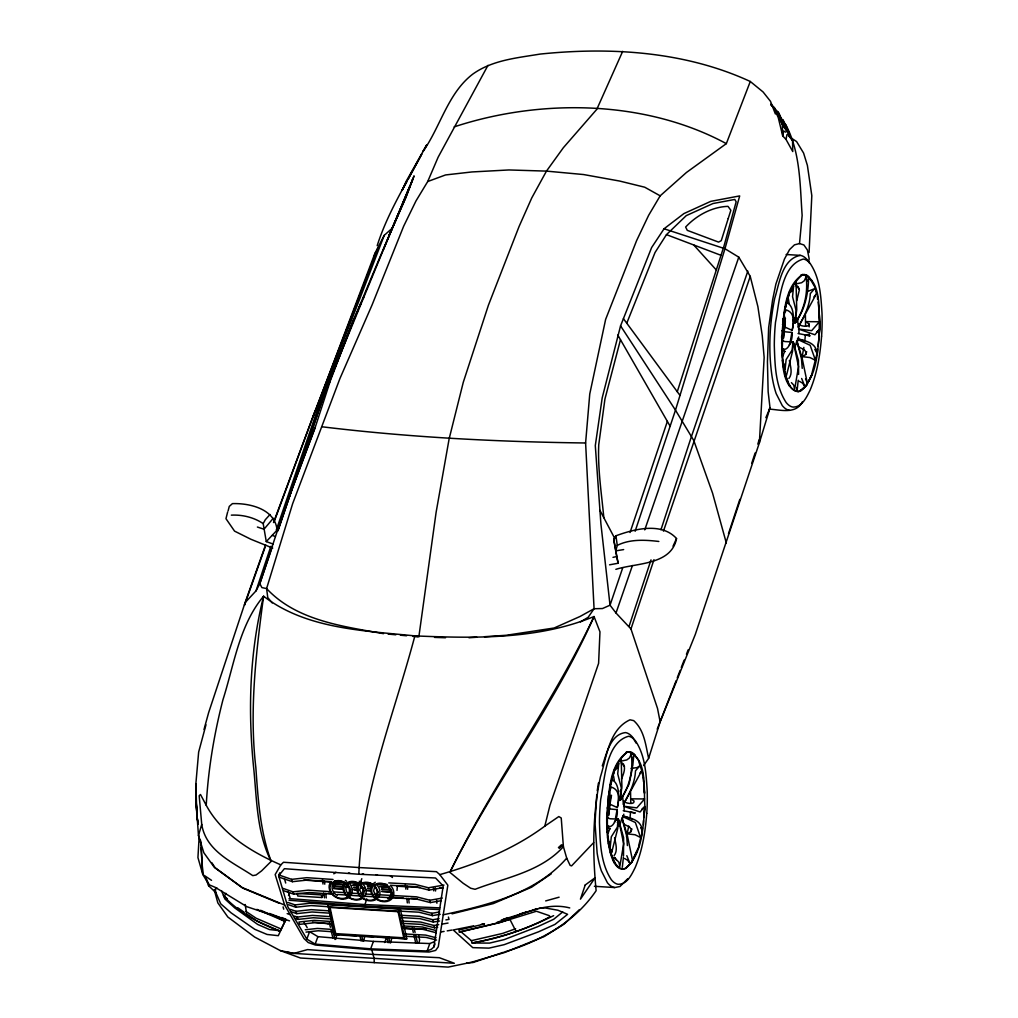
<?xml version="1.0" encoding="UTF-8"?>
<svg xmlns="http://www.w3.org/2000/svg" width="1018" height="1018" viewBox="0 0 1018 1018"><rect width="100%" height="100%" fill="white"/><g stroke="black" fill="none" stroke-linecap="round" stroke-linejoin="round"><path stroke-width="1.5" d="M608.853 815.214L610.418 797.527L609.426 792.297M783.682 338.001L785.247 320.314L784.254 315.084M615.572 820.266L618.13 818.879L617.722 828.55L611.678 852.537L611.424 849.546M790.401 343.053L792.946 341.666L792.551 351.35L786.494 375.337M626.108 868.112C618.677 871.523 613.956 861.991 612.123 856.278C607.721 842.739 607.084 828.308 607.441 814.184C609.693 792.997 609.617 766.172 627.737 751.729C648.161 757.519 643.312 790.375 644.967 806.778C642.765 827.634 642.752 853.771 625.574 868.418C618.079 871.802 613.332 862.271 611.487 856.52C607.084 842.866 606.423 828.321 606.792 814.082C609.324 793.226 608.535 764.709 627.737 751.729L631.605 752.264L633.959 753.829L638.884 761.07M809.31 379.765L806.778 385.059C787.601 408.193 781.977 360.181 782.244 349.047C783.313 324.042 782.002 292.281 802.566 274.516C822.989 280.306 818.128 313.175 819.795 329.565C817.314 350.548 817.988 379.078 798.417 391.93C779.075 386.891 782.817 352.279 781.62 336.882C784.153 316.013 783.351 287.509 802.566 274.516L806.434 275.051L808.776 276.616L815.1 287.407M608.306 815.52L609.222 808.89L617.086 809.666C618.473 815.316 614.21 826.234 609.922 826.552L607.95 825.865L608.026 826.832M783.135 338.32L784.051 331.69L791.902 332.453C793.302 338.103 789.039 349.021 784.751 349.339L782.766 348.652L782.855 349.632M644.572 793.187L643.86 784.585M620.776 797.132L620.713 799.754L629.06 784.204L632.509 767.648M630.778 803.253L630.549 791.94M795.605 319.932L795.542 322.541C804.869 309.65 808.292 293.782 808.585 278.207L807.783 281.159M805.607 326.053L805.378 314.74M633.756 755.42L632.725 766.096M504.953 951.805C540.494 941.179 574.966 922.015 596.128 890.674C592.476 852.791 592.451 814.158 600.455 776.81C606.69 757.112 608.917 729.422 630.002 719.815L633.692 720.617C644.356 730.16 645.705 745.252 648.619 758.397L643.605 765.574M660.148 721.877L695.294 634.456L759.377 442.805L764.149 357.458L762.253 335.622L757.888 306.634L750.241 276.362L738.788 257.16L724.969 248.736L664.054 228.783L651.622 247.565L620.56 325.849L602.198 397.86L595.301 445.604L600.9 523.837L610.036 605.188L616.005 613.014L630.969 628.971L657.513 708.401L660.148 721.877L648.619 758.397M618.13 818.879L617.392 827.1L611.309 836.809L610.253 846.658L609.731 842.255M644.445 808.279L643.936 815.965M792.946 341.666L792.22 349.899L786.125 359.596L785.082 369.458L784.56 365.042L783.275 363.057M817.963 346.349C819.986 332.008 820.177 316.458 818.039 302.015M284.633 905.053L275.165 874.564L280.828 864.855L283.5 862.259L358.743 867.54L436.455 871.675L439.789 874.64L447.844 885.189L438.274 946.791L435.666 950.405L429.112 952.034L371.799 949.832L315.376 945.035L308.212 942.553L304 938.532L284.633 905.053L242.055 887.518L214.34 867.374L203.829 852.728L198.472 835.511L195.965 800.199L195.863 783.758L198.65 752.073L205.98 724.803M623.907 801.281L624.187 810.722M798.736 324.068L799.015 333.522M199.184 836.338L197.937 857.576L202.798 874.5L209.008 884.718L215.32 887.391L246.941 906.733L285.854 919.674L278.296 935.682L267.085 934.46L254.805 929.332L231.124 912.879L220.753 903.844L215.88 892.671L215.218 889.134L217.216 888.23M623.5 855.998L623.601 837.687L618.664 819.808L617.353 822.442M798.596 374.433L798.43 360.487L793.493 342.595L798.519 366.595L794.664 389.232L793.684 385.02L791.419 382.641M809.081 252.54L811.817 195.66L807.401 165.45L803.596 153.082L796.585 141.566L790.388 137.494M289.036 900.243L364.533 906.224L366.709 898.856M280.828 864.855C251.866 852.27 221.555 833.92 206.234 805.289C208.181 769.646 214.047 734.347 222.942 699.786C234.127 664.69 239.192 625.306 263.598 596.192C306.036 628.971 363.566 630.638 414.873 635.894C474.757 638.35 537.657 639.711 594.028 616.526L599.971 631.86L598.597 663.354L549.949 805.327L544.821 826.132C513.734 849.228 476.768 864.015 439.789 874.64M617.086 809.666L615.381 819.006L610.113 818.765L607.835 817.988L607.835 817.123M791.902 332.453L790.21 341.806L784.929 341.564L782.664 340.788L782.651 339.923M580.451 621.909L588.149 617.315L594.067 608.726L585.604 442.983L589.753 394.017L605.634 319.372L636.619 240.579L648.644 215.307L660.173 195.825L686.437 172.487L726.33 143.64L750.291 81.491C685.114 51.384 610.622 46.777 539.998 54.094C516.953 57.937 492.343 60.062 472.785 74.11C447.831 93.185 440.501 126.665 422.979 151.542L426.847 144.696L406.233 181.229L402.199 190.175L406.716 181.84M397.007 890.394L397.376 886.296M256.892 909.367L285.167 921.443L275.089 916.505M630.104 816.83L630.562 812.097L635.27 813.026L623.22 810.71M804.933 339.618L805.378 334.897L809.386 334.349M759.377 442.805L770.028 407.874L768.145 391.752L767.432 361.81L768.641 327.643L772.611 299.877L775.881 284.098L784.445 259.068L789.599 249.55L794.46 244.854L799.512 243.569L802.146 215.422C799.944 185.022 800.555 153.005 786.036 125.214M609.693 805.912L611.513 795.262M784.522 328.699L785.349 321.586M596.764 794.778L595.008 823.015L597.133 852.982A79.519 25.195 -86.5 0 0 601.371 870.861L607.428 882.771A79.239 25.106 -86.5 0 0 614.719 887.543L619.937 886.525L627.673 878.801M643.491 820.533L643.414 824.936M644.967 806.778L643.923 817.492M819.032 335.711L819.897 323.469L819.07 311.572M622.176 819.643L623.83 814.171M796.801 343.995L798.659 336.958M607.988 815.202L608.815 809.157M609.846 801.611L610.673 795.567M609.718 804.118L617.29 807.567C618.893 800.186 620.611 789.688 611.004 787.029L610.711 788.874M618.626 798.252L620.026 800.11L621.374 788.186L617.722 773.871L618.779 763.182L617.341 767.763L615.661 769.608M782.817 337.989L783.44 333.459M784.878 322.884L785.285 319.868M784.534 326.905L792.119 330.354C793.709 322.973 795.44 312.488 785.832 309.816L785.54 311.673M641.429 836.389L642.511 828.003M817.556 349.327L817.339 353.564M597.235 790.782L598.431 783.02M620.026 800.11L621.909 786.939L621.209 759.161L620.598 761.528M617.29 807.567C619.453 799.563 619.822 784.242 612.785 780.195M792.119 330.354C794.282 322.35 794.651 307.042 787.614 302.995M433.91 946.918L443.199 885.953L435.551 877.987L358.82 874.246L284.391 868.685L278.639 875.824L287.75 906.618L306.838 939.092L315.16 944.106L370.679 948.84L427.102 950.99L431.403 949.221L433.91 946.918L435.004 943.94M622.329 867.272L623.398 857.449M628.742 826.145L626.49 836.834M814.807 349.365L816.881 352.966C816.36 343.015 805.403 340.419 797.399 339.325L810.175 345.306L815.443 360.321L809.946 357.547L802.146 356.656L803.851 347.392M808.648 261.575L809.17 258.827L807.376 249.957L803.889 244.956L799.512 243.569M811.97 373.237L816.614 355.155M225.932 893.333L224.151 896.642C239.459 912.764 259.412 923.619 280.128 931.19L256.841 920.997M373.682 259.45L374.955 253.253L384.231 235.336L392.197 228.248L406.271 196.499L414.097 175.872L403.128 202.175M609.222 808.89L609.553 807.338M784.051 331.69L784.382 330.125M785.998 139.39L786.99 134.63L788.377 134.745L792.538 140.471L792.755 151.555L785.998 139.39L782.727 135.967L778.261 117.63L773.744 107.234L770.855 104.18M609.566 564.812L618.117 563.247L613.714 539.26L615.941 535.786C634.176 529.106 661.458 521.865 676.537 538.535C671.396 565.206 636.53 562.801 615.852 569.342M794.778 347.901L794.625 348.576L796.852 340.839L802.197 358.451L807.236 382.704L805.518 378.9M335.685 939.423L336.767 934.842M363.617 941.141L364.686 936.56M390.645 942.808L391.714 938.227M418.932 942.999L419.645 939.945L418.602 935.427M609.858 828.423L608.153 833.182M638.655 845.716L640.653 837.941M784.674 351.223L782.422 357.127M795.427 284.327L796.038 281.948L796.738 309.739L794.854 322.91L792.742 320.123M228.096 510.934L229.266 506.417L232.409 503.63C249.83 503.032 275.216 508.975 277.074 530.162L266.271 541.589L273.32 544.121M620.484 339.707L604.946 399.005L598.749 444.701C597.642 469.12 601.574 493.476 603.827 517.729M632.56 759.848L633.361 756.896M632.42 859.917L627.381 835.651L622.023 818.039L619.377 826.336M615.941 535.786L617.264 545.406L615.763 550.865L623.652 549.58M204.007 729.499L208.626 712.651L245.096 602.631L265.609 544.795M602.274 765.854C606.613 753.829 610.266 734.551 625.396 732.578A79.289 25.132 -86.5 0 1 632.687 737.363L636.225 743.255M206.234 805.289L200.495 794.511L199.184 795.72L201.729 824.389L198.472 835.511L200.724 842.7L202.798 874.5L201.246 847.778M664.054 228.783L683.905 213.589L710.755 201.36L739.692 195.914L724.969 248.736L675.481 410.152L635.117 531.281M757.812 444.153L759.148 439.751M640.666 827.774L642.065 830.166C641.531 820.228 630.575 817.632 622.571 816.538L635.359 822.506L640.615 837.521L635.117 834.76L627.317 833.857L630.969 831.681L631.86 828.856M802.146 356.656L805.798 354.468L806.676 351.643M677.275 391.714L724.078 245.745L736.154 201.793L734.78 199.439L712.969 203.536L686.272 215.612L666.472 234.636L655.019 252.54L626.77 323.202M676.537 538.535L673.038 546.208M330.214 381.114L314.893 428.349L286.134 504.47L259.819 583.632L256.04 590.86L245.096 602.631L244.498 605.176L265.011 547.442M274.478 520.796L314.091 413.639L377.805 248.328M660.975 529.716L691.324 436.862L747.836 271.106M630.04 532.529L667.363 421.401M629.086 626.274L651.024 559.875M728.481 533.725L739.832 499.329M751.666 463.444L755.127 452.972M256.04 590.86L270.877 546.284M276.323 529.945L321.014 399.323L384.231 235.336M630.969 628.971L653.976 559.684M663.469 531.116L750.241 276.362M636.759 851.595L631.949 862.259L625.574 868.418L631.453 862.551L638.77 846.785M277.634 531.218L291.084 491.35M272.455 546.475L259.819 583.632L261.88 587.59L266.589 588.569C296.353 620.496 342.659 626.35 383.506 633.667M277.99 530.238L320.594 404.553C344.987 339.872 371.723 275.993 398.992 212.469M622.647 568.031L610.036 605.188L602.465 608.548L594.067 608.726L580.069 616.463L554.136 628.004L506.315 635.27L484.53 636.708M278.054 530.467L322.312 400.163M738.788 257.16L644.75 529.882M377.194 245.669C387.514 213.169 405.864 184.042 421.745 154.087L408.218 179.066M616.005 613.014L632.433 565.512M315.16 427.242L288.73 498.336M343.282 889.223L333.993 888.65L334.629 885.915M342.977 886.983L333.688 886.411L334.375 883.548M273.511 522.552L314.091 413.639L326.167 388.647L393.406 225.398M288.501 895.56L289.519 892.722M278.639 875.824L279.734 872.833M321.93 897.52L321.23 894.898L297.078 893.41L297.79 896.031L321.93 897.52L323.495 893.231M306.838 939.092L309.574 931.648L317.896 936.649L373.415 941.395L429.825 943.546L434.126 941.777M315.16 944.106L317.896 936.649M360.83 881.359L361.81 878.687M363.693 889.834L362.23 893.842L348.334 892.901M373.415 941.395L370.679 948.84L371.799 949.832L374.102 958.371L374.28 962.621L448.162 967.1L471.207 962.315L504.763 952.454L544.274 936.496L563.997 924.191L579.471 909.583M427.102 950.99L429.825 943.546M272.188 602.936L267.772 597.604L266.589 588.569L292.662 503.63L339.885 378.645L372.054 304.993L403.65 226.238L415.955 200.991L427.725 181.522L438.134 157.205L487.991 65.343M312.984 417.024L374.955 253.253M333.688 886.411L334.566 884.12M805.798 354.468L806.269 352.419L804.22 349.619L798.417 346.909M630.969 831.681L631.44 829.619L629.404 826.832L623.601 824.122M329.819 382.068L354.06 318.799L361.174 302.524M320.594 404.553L354.06 318.799M657.208 729.181L676.13 680.686M677.275 677.746L680.139 670.391M681.284 667.452L684.147 660.109M686.45 654.23L688.168 649.815M449.892 872.35C492.572 784.267 552.1 705.232 594.028 616.526C554.237 706.428 493.272 784.471 449.892 872.35L463.177 883.28L470.66 888.23L475.088 889.299C505.462 877.592 540.8 871.879 563.399 846.645L561.236 818.001L558.818 816.563L544.821 826.132M280.128 931.19L285.218 920.845M796.776 300.704L799.334 290.028L798.265 286.771L796.572 285.664M621.425 779.228C623.194 774.596 626.019 768.781 623.436 763.971L621.744 762.864M384.588 942.528L386.942 936.7M809.908 378.531L812.059 374.128L808.127 382.208M389.449 234.916L405.469 198.319L412.595 179.613L411.641 181.828M227.612 512.092L225.971 518.696L234.547 531.116L250.81 539.222L272.722 548.104M359.456 306.749L361.237 302.435M383.455 249.499L393.063 226.48M392.795 226.798L403.624 201.042M765.854 417.698L770.028 407.874M363.248 298.465L363.719 297.396M285.167 921.443L286.083 919.356L281.757 917.511M388.621 236.138L396.689 218.03M622.672 51.358L596.79 109.346L563.361 147.699L546.475 171.113L531.765 197.912L519.078 226.492L488.411 305.235L463.279 382.297L449.129 438.86L436.124 512.27L418.843 636.886L414.873 635.894C394.093 714.458 362.039 792.297 358.82 874.246M215.88 892.671L208.575 885.698L209.008 884.718L206.17 878.521M816.296 294.011L798.239 327.16L797.59 319.487L796.369 317.692M798.239 327.16C804.055 316.7 809.844 305.845 810.303 293.604L814.693 288.628L808.636 291.084M622.507 795.656L623.41 804.36C629.226 793.9 635.016 783.058 635.486 770.804L639.864 765.841L637.09 767.585L631.122 768.399M361.072 885.316L359.698 890.139L362.395 895.178M374.929 886.182L373.555 891.005L376.253 896.044M266.271 541.589L263.191 523.608L265.316 519.714L270.037 514.497M364.355 896.883C368.656 891.488 364.673 884.006 359.214 881.232M330.901 881.741C326.6 887.123 330.621 894.618 336.067 897.38A12.725 10.269 30.7 0 0 347.711 898.105C353.793 895.267 353.399 886.818 348.716 882.848M344.758 882.593C341.463 886.627 343.053 892.417 346.54 895.776M358.616 883.459C355.32 887.492 356.911 893.27 360.385 896.629M372.473 884.324C369.178 888.345 370.768 894.135 374.242 897.494M348.08 894.288C351.299 890.254 348.271 884.642 344.211 882.555A9.391 7.419 29 0 0 335.469 882.021C329.603 884.858 332.097 893.142 337.251 895.318M361.924 895.153C365.157 891.119 362.128 885.507 358.069 883.42A9.391 7.419 29 0 0 349.327 882.873C344.758 884.986 345.064 891.323 348.538 894.313M623.41 804.36L641.467 771.224L639.864 773.184M400.316 909.087L398.051 911.67L330.036 907.483L328.585 906.822L327.796 904.62L400.316 909.087L406.78 938.825L334.668 934.766L327.796 904.62M789.217 344.86L790.401 343.206M614.388 822.073L615.572 820.419M802.502 401.601C796.203 414.593 780.475 409.809 769.214 409.096M813.878 296.951L815.494 294.991M788.886 378.505C792.907 373.517 790.452 366.187 789.37 360.487M614.058 855.718C618.079 850.717 615.623 843.388 614.554 837.687M806.778 385.059L800.937 390.899M273.231 518.302L264.006 529.22L257.389 527.031M790.49 292.395L792.169 290.55L793.607 285.982L792.551 296.671L796.191 310.986L794.854 322.91L793.925 320.097M593.685 842.599L571.594 865.873L570.156 865.44L566.708 858.174L563.399 846.645M403.739 937.807L335.724 933.621L334.668 934.766L328.585 906.822L398.852 911.148L404.935 939.092L403.739 937.807L398.051 911.67M271.17 861.355C256.281 831.922 256.892 797.845 253.444 765.829C247.908 709.164 249.703 651.596 263.598 596.192C256.002 652.945 249.194 710.399 255.849 767.623C258.101 799.27 260.048 831.337 271.17 861.355L261.601 870.874L256.027 875.022L252.782 875.62C232.613 862.246 205.954 851.124 201.729 824.389M566.708 858.174C535.621 893.651 487.393 905.231 443.186 914.813M559.264 848.401L562.598 845.309M558.424 847.6L561.478 844.787M816.563 332.135L819.261 329.717L814.884 334.769L798.456 329.018L811.677 330.672L819.401 321.752L805.709 321.624L808.903 323.877C809.603 327.44 802.617 326.244 800.619 325.378M641.734 809.348L644.445 806.93L640.067 811.982L623.627 806.231L636.848 807.872L644.572 798.952L630.893 798.837L634.087 801.09C634.774 804.653 627.801 803.444 625.79 802.578M786.214 127.517L780.921 119.144M620.026 791.101L620.942 790.299M562.712 911.924L553.703 919.267L537.72 926.685L504.19 939.614L489.518 943.101L472.097 942.999L471.398 940.67L460.849 931.661L459.411 932.157L458.953 929.994L484.504 923.975M333.815 873.838L335.889 872.222M349.747 873.088L348.461 873.011M363.604 873.953L362.319 873.877M377.462 874.818L376.176 874.729M373.695 897.583C378.276 895.458 377.92 889.159 374.459 886.156M387.553 898.449C393.419 895.585 390.887 887.365 385.784 885.151A9.391 7.419 29 0 0 377.042 884.604M359.558 882.759L361.428 881.372M373.415 883.624L375.273 882.224M551.374 873.724L531.612 887.187L493.297 903.59L452.043 913.833M617.264 545.406C629.926 538.955 645.056 539.845 658.837 541.461M553.639 915.653C528.342 928.136 501.696 938.062 473.777 942.655M789.243 385.898L789.866 385.644L787.703 382.87L788.352 382.641L785.069 375.235L785.705 375.044L783.096 365.755L783.745 365.615L782.397 360.448L783.046 360.41M614.414 863.111L615.05 862.857L612.874 860.083L613.523 859.854L610.24 852.448L610.876 852.257L608.268 842.955L608.917 842.815L607.568 837.661L608.217 837.61M537.695 908.781L501.327 920.03M427.725 181.522L445.566 174.943L471.894 171.953L508.936 169.955L546.475 171.113L583.607 174.549L619.644 181.051L644.725 187.21L660.173 195.825M515.642 928.747L502.676 933.404L471.398 940.67M503.503 952.288L472.899 962.557L466.868 962.85M497.229 922.143C520.822 915.767 544.503 901.388 569.749 907.929M510.247 919.05L500.003 922.372L460.849 931.661M503.897 919.05L508.275 917.663M519.943 913.973L527.222 911.67M454.155 126.881C540.634 98.415 645.17 99.802 726.33 143.64M545.673 900.917L559.111 897.189M533.063 909.927L537.428 908.832M459.411 932.157L499.278 922.741L536.41 911.237L549.186 915.627L550.089 916.696C525.861 929.892 499.074 937.731 472.097 942.999M795.605 283.984L801.624 282.724L804.335 280.714L806.141 276.692C808.114 292.891 804.564 308.938 795.542 322.541L794.422 318.176M620.776 761.197L626.795 759.924L629.506 757.914L631.325 753.893C633.285 770.104 629.735 786.138 620.713 799.754L619.975 796.84M782.651 318.939L785.489 318.354M612.989 557.342L616.704 556.566L613.714 539.26M473.472 925.909L453.252 929.981L472.759 947.643L488.984 948.127L504.152 944.679L538.56 931.801L554.95 924.408L567.599 914.329L557.928 910.232L544.821 907.891L539.031 908.272M481.247 924.344L484.352 923.72M388.749 882.899L415.115 884.349L428.425 887.772L443.988 885.075M365.322 894.008L416.502 896.833L429.812 900.256L442.27 898.092M287.89 902.419L295.08 904.9L310.261 903.22L418.563 909.888L431.886 913.311L439.661 911.963M400.914 915.284L419.518 916.315L432.841 919.738L439.063 918.656M402.11 921.048L420.714 922.066L434.037 925.502L438.707 924.688M441.812 924.153L448.047 923.071M390.81 885.304L415.535 886.665L428.947 890.101L443.046 887.671M378.302 897.011L416.922 899.149L430.347 902.584L441.303 900.688M400.443 911.174L418.983 912.204L432.408 915.627L440.234 914.291M401.397 917.6L419.938 918.63L433.363 922.066L439.623 920.985M445.897 919.903L449.027 919.369L448.404 917.04M402.606 923.364L421.147 924.382L434.559 927.818L437.689 927.283M440.972 931.954L444.102 931.419M447.233 930.872L451.941 930.07M278.678 874.895L291.619 879.361L306.812 877.681L333.051 879.463M282.94 888.37L293.006 891.844L308.2 890.165L331.346 891.743M290.283 909.341L296.034 911.326L311.215 909.647L329.743 910.906M294.355 916.085L297.231 917.078L312.411 915.411L330.939 916.671M305.247 929.765L317.4 928.429L332.835 929.485M279.314 877.223L292.357 881.69L307.64 880.023L331.384 881.639M283.589 890.699L293.744 894.173L309.027 892.506L332.771 894.122M288.552 904.747L295.805 907.229L311.088 905.562L330.086 906.847M290.957 911.67L296.76 913.655L312.042 911.988L331.041 913.273M295.055 918.414L297.956 919.407L313.251 917.74L330.659 918.923M305.998 932.106L318.227 930.77L334.057 931.852M468.967 637.752L476.755 637.23M809.704 263.382L807.516 260.15A79.289 25.132 -86.5 0 0 800.212 255.365C781.951 259.043 779.394 283.513 774.698 298.389C769.557 323.788 768.259 350.09 771.962 375.782A79.519 25.195 -86.5 0 0 776.187 393.648L782.257 405.558A79.239 25.106 -86.5 0 0 789.548 410.343M231.328 515.146C242.424 514.586 253.94 517.36 263.191 523.608M781.9 354.849L782.537 354.837M607.072 832.05L607.721 832.037M781.582 349.034L782.244 349.047M606.766 826.234L607.415 826.247M439.547 909.558L364.533 906.224M439.674 888.001L442.715 888.078M439.763 907.878L364.648 904.544L289.048 898.563M415.28 928.798L403.026 928.276M419.874 928.925L425.995 929.09M425.6 929.04L404.07 928.301M585.604 442.983C497.382 441.863 409.363 437.409 321.739 426.746M434.521 637.395L445.502 637.752M364.546 883.853L372.27 884.273M378.454 884.617L386.178 885.049M396.664 886.207L419.925 887.492M392.401 897.354L403.192 897.952M410.903 898.372L417.062 898.703M364.393 896.247L373.67 896.756M403.815 925.998L422.432 927.016L435.742 930.452L436.277 932.768L422.852 929.332L404.311 928.314M403.993 933.9L425.702 935.097L436.06 937.769M406.042 936.305L426.122 937.413L436.557 940.085M786.138 254.5L800.212 255.365M594.397 886.296L614.719 887.543M334.451 881.13L339.096 881.41M366.951 883.153L370.056 883.344M382.424 884.108L387.069 884.4M334.629 881.55L337.721 881.741M365.577 883.471L370.221 883.764M379.51 884.349L385.695 884.731M333.23 883.662L344.059 884.337M353.348 884.909L357.992 885.202M367.269 885.775L371.914 886.067M379.65 886.551L388.94 887.123M333.395 884.082L344.237 884.757M351.974 885.24L358.158 885.622M367.447 886.207L372.092 886.487M381.368 887.072L389.105 887.543M333.522 885.978L342.811 886.563M345.904 886.754L348.996 886.945M353.64 887.238L358.285 887.518M367.562 888.103L370.667 888.294M381.495 888.968L390.785 889.541M346.069 887.174L349.174 887.378M353.806 887.658L358.451 887.95M361.543 888.141L364.648 888.332M367.74 888.523L370.832 888.714M381.661 889.388L390.95 889.974M333.815 888.218L343.104 888.803M352.393 889.376L358.578 889.757M366.315 890.241L370.959 890.534M381.788 891.208L391.077 891.781M354.111 889.897L357.203 890.088M366.493 890.674L371.137 890.954M381.966 891.628L391.243 892.213M334.26 934.359L338.994 934.651M345.293 935.033L356.325 935.72M361.059 936L373.67 936.776M378.403 937.069L389.436 937.756M394.17 938.049L406.78 938.825M374.28 962.621L300.463 958.014L280.23 950.558L254.665 937.069L227.841 917.027L217.827 902.877L214.276 889.936M334.553 881.855L344.046 882.504M350.383 882.924L358.298 883.471M330.137 882.084L303.809 880.061M334.438 891.946L345.242 892.684M328.178 893.295L332.924 893.626M337.518 894.44L347.023 895.089M351.77 895.407L359.685 895.955M332.657 921.608L314.129 920.348L298.936 922.028L299.674 924.357L314.956 922.69L332.377 923.873M327.554 923.53L332.835 923.924M388.113 634.087L395.798 634.787M400.405 635.207L406.551 635.766M412.697 636.326L417.304 636.746M312.551 922.079L328.089 923.593M781.493 343.002L782.168 343.066M606.677 820.203L607.339 820.279M280.217 930.745L269.49 929.561L257.707 924.446L234.903 908.043L224.927 899.034L221.479 890.674M781.939 330.748L782.587 330.825M607.11 807.948L607.759 808.038M798.048 333.51L810.086 335.825L805.378 334.897M781.62 336.882L782.269 336.971M606.792 814.082L607.441 814.184M287.407 952.199L293.858 953.408L454.359 963.283L439.356 957.709L373.033 954.413L307.512 949.603L293.858 953.408L280.23 950.558M782.448 324.602L783.109 324.755L783.173 318.558L783.822 318.787L785.183 307.054L785.807 307.271L787.856 296.671L788.454 296.951L789.395 292.051L789.993 292.344M607.631 801.815L608.28 801.968L608.357 795.771L608.993 796L610.355 784.254L610.991 784.484L613.027 773.884L613.625 774.151L614.579 769.264L615.165 769.544M797.552 338.434L804.678 340.839M622.723 815.634L632.165 818.981M643.732 783.198L644.47 793.162M286.631 919.89L289.532 920.883M287.165 913.617L290.041 914.597M666.472 234.636L721.024 255.327M269.566 913.464L285.854 919.674M272.353 535.379L275.369 536.562M279.059 903.182L242.908 888.167L215.129 867.718L211.731 862.602M260.621 910.296L272.2 915.258M281.032 928.95L256.154 918.236L245.949 911.415M782.269 350.281L785.171 351.541M607.441 827.481L610.355 828.741M817.403 295.958L817.632 299.457M638.897 761.973L642.574 773.158M642.142 772.967L643.478 778.108M785.692 132.136L783.695 131.042L782.727 135.967L782.282 122.745L778.236 112.018L775.792 110.097M815.062 288.501L816.334 291.453M799.423 381.305L802.451 383.061L804.742 386.127L801.65 378.48M624.594 858.505L627.635 860.274L629.913 863.328L626.821 855.68M812.173 280.853L806.943 275.433L804.525 274.466L800.581 275.242M204.096 875.327L211.528 880.341M237.754 907.763L244.116 912.179M247.934 914.826L255.569 920.107M625.752 752.442L629.697 751.678L635.232 755.318M796.089 285.74L799.321 289.214M621.26 762.953L624.505 766.414M777.994 112.464L785.463 126.054L782.715 119.59M376.431 899.085L377.64 899.976A12.725 10.269 30.8 0 0 389.283 900.688C395.366 897.863 394.971 889.401 390.288 885.431M348.716 897.354L349.925 898.245A12.725 10.269 30.8 0 0 361.568 898.97L362.573 898.22L363.782 899.11A12.725 10.269 30.8 0 0 375.426 899.836C381.508 896.998 381.114 888.536 376.431 884.566M345.356 880.366L346.565 881.257M781.048 118.915L783.351 120.658L786.392 128.243L781.099 119.602M781.124 119.106L783.491 120.9M782.829 121.969L785.183 123.751L790.197 136.107L782.333 124.374L774.698 108.252L770.893 104.663M390.034 875.595L392.464 877.491M775.754 110.669L779.063 113.418L781.48 119.45M750.291 81.491L763.093 91.976L770.486 101.316L775.398 113.991M223.451 895.331L227.421 898.919M616.59 859.854L618.868 862.221L619.835 866.433L623.69 843.795L618.664 819.808M770.919 104.625L774.838 108.392L782.32 124.081L789.803 135.318L784.954 123.369M693.742 244.982L716.316 269.986M615.572 858.95L614.109 857.334L616.221 859.752L614.745 857.665M788.632 135.712L792.538 140.471M623.423 318.659L679.973 395.378M200.724 842.7L200.521 840.283M620.56 325.849L675.481 410.152L693.754 440.45L712.562 493.145L726.33 543.039M304 922.168L307.181 927.589M617.799 335.024L670.048 426.071M599.933 510.362L614.872 538.649M509.891 919.343L515.935 931.215M205.534 877.427L208.575 885.698M291.619 879.361L292.357 881.69M293.006 891.844L293.744 894.173M295.08 904.9L295.805 907.229M296.034 911.326L296.76 913.655M297.231 917.078L297.956 919.407M284.404 878.636L285.702 883.039M288.31 891.832L290.041 897.698M283.093 906.86L283.717 909.189M796.852 340.839L801.51 358.896L802.222 368.363M622.023 818.039L626.681 836.109L627.393 845.576M798.227 380.248L797.158 390.059L796.941 387.336M815.902 291.212L816.601 294.24M414.033 927.971L415.077 932.488M415.777 935.504L417.52 943.037M412.239 927.856L413.283 932.386M413.97 935.402L415.713 942.935M388.545 936.802L389.932 942.833M386.738 936.687L388.138 942.719M361.874 936.649L362.917 941.166M360.067 936.535L361.11 941.052M331.155 922.868L332.199 927.398M332.899 930.401L334.986 939.449M329.348 922.766L330.392 927.283M331.092 930.299L332.835 937.832M428.425 887.772L428.947 890.101M429.812 900.256L430.347 902.584M431.886 913.311L432.408 915.627M432.841 919.738L433.363 922.066M434.037 925.502L434.559 927.818M330.036 907.483L335.724 933.621M616.704 556.566L618.117 563.247M797.336 318.456L797.628 320.034M198.026 822.506L197.263 818.205L198.103 824.236M788.365 298.758L789.179 303.695M613.549 775.958L614.363 780.895M245.173 904.493L246.75 914.648M643.032 777.892L643.567 781.875M435.259 887.95L435.589 891.005M436.569 900.179L436.9 903.233M433.464 887.836L433.783 890.89M407.34 886.233L407.658 889.287M408.638 898.461L409.134 903.042M405.368 884.591L405.864 889.172M406.844 898.347L407.327 902.928M324.462 881.13L324.78 884.184M325.76 893.359L326.256 897.94M322.49 879.488L322.986 884.069M323.966 893.244L324.449 897.838M808.903 323.877L809.208 326.867M195.965 800.199L196.932 813.7M196.334 803.647L196.983 818.701L195.863 783.758M363.184 883.739A9.391 7.419 29 0 1 371.926 884.286M392.108 892.761L391.943 895.827C387.069 908.031 365.615 896.693 373.237 885.825C379.396 879.908 390.785 884.68 392.108 892.761M330.214 885.889C327.72 896.565 345.993 903.984 350.319 893.244C352.89 882.53 334.591 875.111 330.214 885.889M364.393 891.043L362.802 896.705L360.334 898.563A11.389 9.137 30.3 0 1 350.077 897.927C345.267 895.471 341.781 888.879 345.522 884.108L347.978 882.288A11.249 9.302 32.9 0 1 358.221 882.937L361.25 885.075L364.393 891.043M378.251 891.908L376.66 897.571L374.191 899.428A11.389 9.137 30.3 0 1 363.935 898.779C359.125 896.324 355.638 889.745 359.379 884.96L361.835 883.153A11.249 9.302 32.9 0 1 372.092 883.789L375.108 885.94L378.251 891.908M646.774 813.369C645.323 831.744 642.434 850.284 635.257 867.374C631.796 874.297 627.393 884.362 618.308 884.311A74.403 23.579 -86.5 0 1 611.334 879.73C600.416 863.035 600.111 841.95 599.475 822.659A76.681 24.305 -86.5 0 1 600.684 799.448C604.705 780.284 605.57 742.618 628.475 736.281A74.403 23.579 -86.5 0 1 635.448 740.85C645.17 755.267 646.086 773.54 647.181 790.362A73.576 23.325 -86.5 0 1 646.774 813.369M821.59 336.169C820.152 354.531 817.263 373.084 810.086 390.161C806.625 397.096 802.209 407.149 793.137 407.098A74.403 23.579 -86.5 0 1 786.163 402.53C775.245 385.835 774.94 364.737 774.304 345.446A76.681 24.305 -86.5 0 1 775.5 322.248C779.534 303.071 780.399 265.418 803.304 259.068A74.403 23.579 -86.5 0 1 810.277 263.649C819.986 278.054 820.915 296.327 822.01 313.15A73.576 23.325 -86.5 0 1 821.59 336.169M728.239 218.488L721.266 240.655L718.568 242.106L687.29 230.361L685.636 227.039C696.363 215.511 711.926 206.87 727.997 206.361L730.848 210.268L728.239 218.488M585.21 884.998L580.438 899.149L595.123 877.72L585.21 884.998M409.656 186.765L394.857 222.191L409.656 186.765"/></g></svg>
